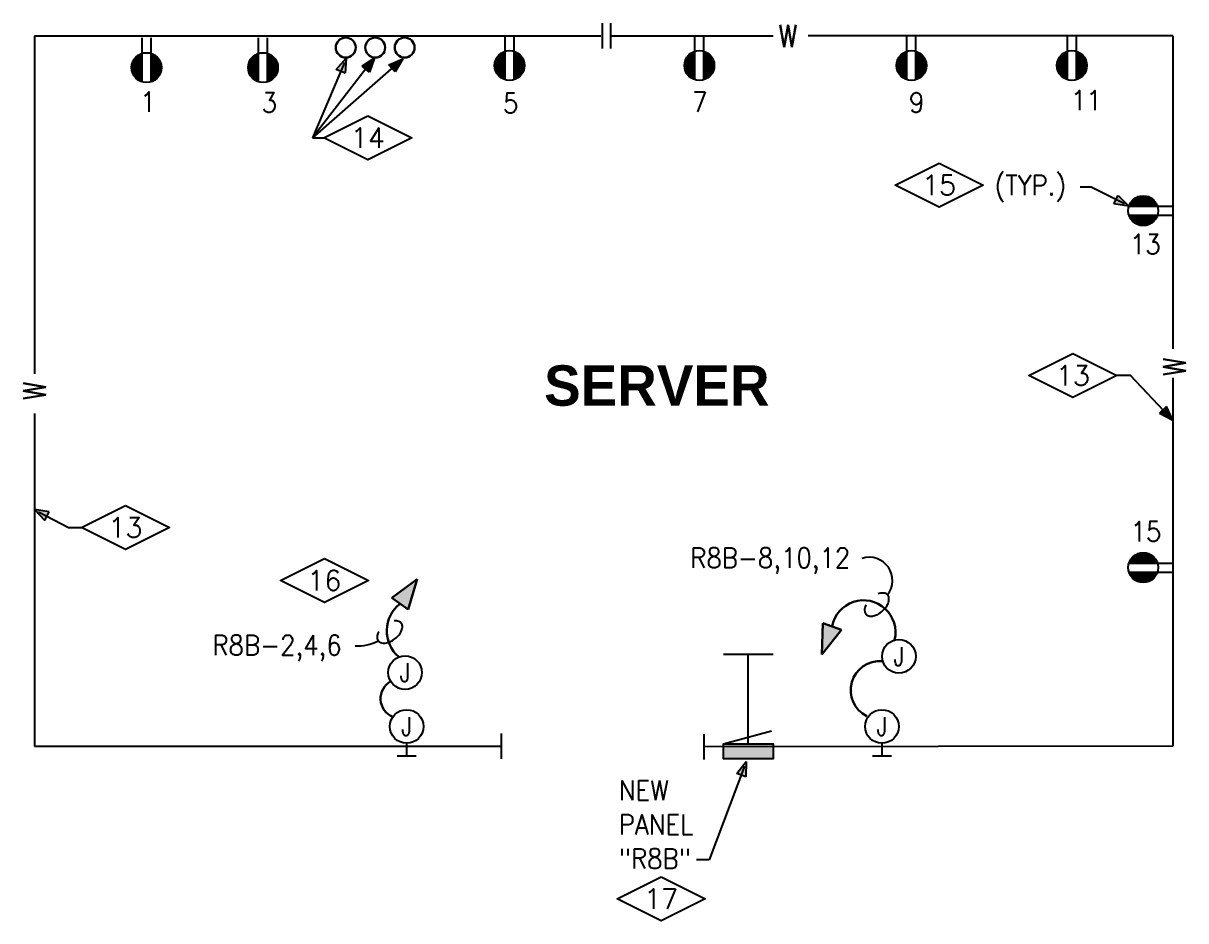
# Model space of a CAD drawing. Header units: inches. Extents: x -25 to 3150, y -1522 to 1529.
# Drawn here: x 1360.1 to 1593.3, y -1521.8 to -1341.7 of the extents above; entities that cross this region are included whole.
import ezdxf
from ezdxf.enums import TextEntityAlignment as Align

# ---------------------------------------------------------------- set-up
doc = ezdxf.new("R2010")
doc.units = ezdxf.units.IN
doc.header["$MEASUREMENT"] = 0
doc.layers.add('E-DEVC-TEXT', color=33, linetype='Continuous')
doc.layers.add('SMLTENAN', color=8, linetype='Continuous')
for name, color, linetype, lineweight in [('E-JBOX-TEXT', 33, 'Continuous', 25), ('E-POWR-CIRC-NEWW', 10, 'Continuous', 30), ('E-POWR-DEVC-NEWW', 3, 'Continuous', 25), ('E-POWR-JBOX-NEWW', 5, 'Continuous', 25), ('E-POWR-PANL-NEWW', 2, 'Continuous', 25), ('E-POWR-RECP-CNTR', 4, 'Continuous', 25), ('E-POWR-RECP-NEWW', 6, 'Continuous', 25), ('E-POWR-TEXT', 7, 'Continuous', 25), ('E-TEXT', 71, 'Continuous', 25)]:
    doc.layers.add(name, color=color, linetype=linetype, lineweight=lineweight)
doc.styles.add('A', font='SIMPLEX.shx', dxfattribs={"width": 0.9, "height": 8})
doc.styles.add('Hand', font='cityb___.ttf')
doc.styles.add('SIMPLEX', font='SIMPLEX.shx')
doc.styles.get("Standard").update_dxf_attribs({"font": 'simplex.shx'})

# ---------------------------------------------------------------- blocks, each defined once
blk = doc.blocks.new('Ltg-Ckt20')
for p, q in [((0, 0.0417), (0.125, 0)), ((0, -0.0417), (0, 0.0417)), ((0.125, 0), (0, -0.0417))]:
    blk.add_line(p, q)
blk.add_solid([(0.125, 0), (0, 0.0417), (0, -0.0417)])
blk = doc.blocks.new('Ltg-Jbx01')
blk.add_circle((0, 0), 0.0703)
at = {"layer": 'E-JBOX-TEXT', "width": 0.8}
blk.add_text('J', height=0.0781, dxfattribs=at).set_placement((0, 0), align=Align.MIDDLE)
blk = doc.blocks.new('Ltg-Jbx02')
for p, q in [((0, 0.0537), (0, 0)), ((0.0395, 0), (-0.0395, 0))]:
    blk.add_line(p, q)
blk.add_circle((0, 0.124), 0.0703)
at = {"layer": 'E-JBOX-TEXT', "width": 0.8}
blk.add_attdef('J', text='', height=0.0781, dxfattribs=at).set_placement((0, 0.124), align=Align.MIDDLE)
blk = doc.blocks.new('WAFFER')
at = {"layer": 'E-POWR-TEXT', "width": 0.8}
blk.add_attdef('W', text='', height=0.0938, dxfattribs=at).set_placement((0, 0), align=Align.MIDDLE)
blk = doc.blocks.new('Std-Blk35')
blk.add_lwpolyline([(-0.184, 0.092), (0, 0), (-0.184, -0.092), (-0.3679, 0)], close=True)
at = {"layer": 'E-DEVC-TEXT'}
blk.add_attdef('#', text='', height=0.0833, dxfattribs=at).set_placement((-0.184, 0), align=Align.MIDDLE)
blk = doc.blocks.new('Std-Blk34')
blk.add_lwpolyline([(0.184, 0.092), (0.3679, 0), (0.184, -0.092), (0, 0)], close=True)
at = {"layer": 'E-DEVC-TEXT', "style": 'SIMPLEX'}
blk.add_attdef('#', text='', height=0.0833, dxfattribs=at).set_placement((0.184, 0), align=Align.MIDDLE)
blk = doc.blocks.new('*X23')
at = {"color": 0}
for p, q in [((3.115, 8.4024), (3.115, 8.519)), ((3.12, 8.4046), (3.12, 8.5168)), ((3.125, 8.4073), (3.125, 8.5141)), ((3.13, 8.4107), (3.13, 8.5107)), ((3.135, 8.4149), (3.135, 8.5065)), ((3.14, 8.4201), (3.14, 8.5013)), ((3.145, 8.4268), (3.145, 8.4946)), ((3.15, 8.4362), (3.15, 8.4851))]:
    blk.add_line(p, q, dxfattribs=at)
blk = doc.blocks.new('pwr-out14')
for p, q in [((-0.0188, 0.0644), (-0.0188, 0)), ((0.0187, 0.0644), (0.0187, 0))]:
    blk.add_line(p, q)
blk.add_circle((0, 0.124), 0.0625)
at = {"layer": 'E-POWR-RECP-CNTR'}
for p, q in [((-0.0188, 0.1836), (-0.0188, 0.0644)), ((0.0187, 0.1836), (0.0187, 0.0644))]:
    blk.add_line(p, q, dxfattribs=at)
at = {"layer": 'E-POWR-RECP-CNTR', "xscale": -1}
blk.add_blockref('*X23', (3.0925, -8.3367), dxfattribs=at)
at = {"layer": 'E-POWR-RECP-CNTR'}
blk.add_blockref('*X23', (-3.0925, -8.3367), dxfattribs=at)
blk = doc.blocks.new('pwr-pnl01')
blk.add_lwpolyline([(0, 6), (20, 6), (20, 0), (0, 0), (0, 6), (19.32, 11.18)])
blk.add_solid([(0, 6), (0, 0), (20, 6), (20, 0)])
at = {"layer": 'DEFPOINTS'}
for p, q in [((0, 42), (20, 42)), ((10, 6), (10, 42))]:
    blk.add_line(p, q, dxfattribs=at)
blk = doc.blocks.new('std-blk07')
blk.add_lwpolyline([(0.0035, 0.092), (0.1875, 0), (0.0035, -0.092), (-0.1805, 0)], close=True)
at = {"color": 7}
blk.add_attdef('#', text='', height=0.0833, dxfattribs=at).set_placement((0.0035, 0), align=Align.MIDDLE)

msp = doc.modelspace()

# ---------------------------------------------------------------- linework, layer by layer
at = {"layer": 'E-POWR-CIRC-NEWW', "elevation": 0}
msp.add_lwpolyline([(1532.45, -1469.72, 0.830166), (1529.34, -1480.76, 0.770764)], format="xyb", dxfattribs=at)
at = {"layer": 'E-POWR-CIRC-NEWW'}
for centre in [(1424.83, -1346.63), (1430.74, -1346.63), (1436.64, -1346.63)]:
    msp.add_circle(centre, 2, dxfattribs=at)
for centre, radius, start, end in [((1439.95, -1463.64, 0), 6.9, 127.8198, 229.3413), ((1528.68, -1463.91, 0), 6.41, 346.3817, 169.527), ((1435.77, -1477.22, 0), 3.96, 118.9312, 247.7862)]:
    msp.add_arc(centre, radius, start, end, dxfattribs=at)
at = {"layer": 'E-POWR-DEVC-NEWW'}
for p, q in [((1476.24, -1341.75), (1476.24, -1346.81)), ((1477.93, -1341.75), (1477.93, -1346.81)), ((1362.37, -1344.28), (1362.37, -1412.08)), ((1362.37, -1344.28), (1476.02, -1344.28)), ((1477.93, -1344.28), (1510.57, -1344.28)), ((1590.73, -1344.28), (1517.6, -1344.28)), ((1590.73, -1344.28), (1590.73, -1407.06)), ((1590.73, -1412.89), (1590.73, -1486.76)), ((1362.37, -1420.06), (1362.37, -1486.75)), ((1456.01, -1484.22), (1456.01, -1489.28)), ((1496.67, -1484.36), (1496.67, -1489.42)), ((1362.37, -1486.75), (1456.01, -1486.75)), ((1590.73, -1486.76), (1496.67, -1486.89))]:
    msp.add_line(p, q, dxfattribs=at)
at = {"layer": 'E-TEXT'}
for p, q in [((1430.02, -1349.44), (1418.18, -1364.72)), ((1435.57, -1349.52), (1418.18, -1364.72)), ((1424.55, -1349.61), (1418.18, -1364.72)), ((1422.92, -1351.01), (1424.93, -1348.73)), ((1424.93, -1348.73), (1424.69, -1351.76)), ((1428.09, -1350.37), (1430.61, -1348.68)), ((1430.61, -1348.68), (1429.6, -1351.54)), ((1433.49, -1350.06), (1436.29, -1348.89)), ((1436.29, -1348.89), (1434.75, -1351.5)), ((1424.69, -1351.76), (1422.92, -1351.01)), ((1429.6, -1351.54), (1428.09, -1350.37)), ((1434.75, -1351.5), (1433.49, -1350.06)), ((1418.18, -1364.72), (1420.44, -1364.72)), ((1418.18, -1364.72), (1419.22, -1364.72)), ((1418.18, -1364.72), (1418.98, -1364.72)), ((1574.36, -1374.64), (1572.11, -1374.64)), ((1581.02, -1377.96), (1574.36, -1374.64)), ((1578.89, -1377.99), (1579.75, -1376.27)), ((1579.75, -1376.27), (1581.9, -1378.42)), ((1581.9, -1378.42), (1578.89, -1377.99)), ((1589.45, -1418.63), (1588.06, -1419.95)), ((1590.73, -1421.38), (1589.45, -1418.63)), ((1588.06, -1419.95), (1590.73, -1421.38)), ((1365.37, -1439.78), (1362.37, -1439.28)), ((1362.37, -1439.28), (1364.47, -1441.48)), ((1364.47, -1441.48), (1365.37, -1439.78)), ((1503.24, -1492.22, 0), (1505.15, -1489.86, 0)), ((1505.15, -1489.86, 0), (1505.04, -1492.89, 0)), ((1504.81, -1490.76, 0), (1497.74, -1509.58, 0)), ((1505.04, -1492.89, 0), (1503.24, -1492.22, 0)), ((1497.74, -1509.58, 0), (1495.15, -1509.58, 0))]:
    msp.add_line(p, q, dxfattribs=at)
for points in [[(1590.07, -1420.68), (1582.25, -1412.4), (1579.49, -1412.4)], [(1363.22, -1439.73), (1369.22, -1442.91), (1371.81, -1442.91)]]:
    msp.add_lwpolyline(points, dxfattribs=at)
at = {"layer": 'E-TEXT', "elevation": 0}
for points in [[(1529.17, -1458.4, 0.036049), (1528.99, -1458.84, 0.106793), (1528.91, -1459.74, 0.154593), (1529.17, -1460.31, 0.154593), (1529.71, -1460.63, 0.106793), (1530.62, -1460.64, 0.073312), (1531.52, -1460.32, 0.059821), (1532.48, -1459.64, 0.059821), (1533.26, -1458.75, 0.073312), (1533.68, -1457.89, 0.106793), (1533.76, -1456.99, 0.154593), (1533.5, -1456.41, 0.154593), (1532.96, -1456.1, 0.106793), (1532.06, -1456.09, 0.036069), (1531.6, -1456.21, 0.036069)], [(1431.45, -1463.82, 0.028963), (1431.28, -1464.16, 0.106793), (1431.13, -1465.05, 0.154593), (1431.35, -1465.64, 0.154593), (1431.87, -1466, 0.106793), (1432.76, -1466.08, 0.073312), (1433.69, -1465.83, 0.059821), (1434.7, -1465.22, 0.059821), (1435.54, -1464.4, 0.073312), (1436.03, -1463.57, 0.106793), (1436.18, -1462.68, 0.154593), (1435.97, -1462.09, 0.154593), (1435.45, -1461.73, 0.105323), (1434.56, -1461.65, 0.105323)]]:
    msp.add_lwpolyline(points, format="xyb", dxfattribs=at)
at = {"layer": 'E-TEXT'}
for centre, radius, start, end in [((1529.83, -1453.54, 0), 4.66, 321.9095, 107.5043), ((1427.29, -1457.96, 0), 8.69, 266.1137, 297.8284)]:
    msp.add_arc(centre, radius, start, end, dxfattribs=at)
for points in [[(1424.93, -1348.73), (1422.92, -1351.01), (1424.69, -1351.76)], [(1430.61, -1348.68), (1428.09, -1350.37), (1429.6, -1351.54)], [(1436.29, -1348.89), (1433.49, -1350.06), (1434.75, -1351.5)], [(1581.9, -1378.42), (1579.75, -1376.27), (1578.89, -1377.99)], [(1590.73, -1421.38), (1588.06, -1419.95), (1589.45, -1418.63)], [(1362.37, -1439.28), (1365.37, -1439.78), (1364.47, -1441.48)], [(1505.15, -1489.86, 0), (1503.24, -1492.22, 0), (1505.04, -1492.89, 0)]]:
    msp.add_solid(points, dxfattribs=at)

# ---------------------------------------------------------------- block references
at = {"layer": 'E-POWR-CIRC-NEWW', "xscale": 48, "yscale": 48, "zscale": 48}
for p, rotation in [((1435.72, -1458.19, 0), 54.77173907171714), ((1522.38, -1462.75, 0), 249.7670197798905)]:
    msp.add_blockref('Ltg-Ckt20', p, dxfattribs=dict(at, rotation=rotation))
at = {"layer": 'E-POWR-JBOX-NEWW', "xscale": 48, "yscale": 48, "zscale": 48}
for p in [(1535.77, -1468.75, 0), (1436.73, -1472, 0)]:
    msp.add_blockref('Ltg-Jbx01', p, dxfattribs=at)
for p in [(1437.04, -1488.77), (1532.37, -1488.77)]:
    msp.add_blockref('Ltg-Jbx02', p, dxfattribs=at).add_auto_attribs({'J': 'J'})
at = {"layer": 'E-POWR-PANL-NEWW', "xscale": 0.5, "yscale": 0.5, "zscale": 0.5}
msp.add_blockref('pwr-pnl01', (1500.56, -1489.28), dxfattribs=at)
at = {"layer": 'E-POWR-RECP-NEWW', "xscale": 48, "yscale": 48, "zscale": 48}
for p, rotation in [((1384.87, -1344.7), 180), ((1408.24, -1344.7), 180), ((1457.69, -1344.28), 180), ((1495.75, -1344.28), 180), ((1538.28, -1344.28), 180), ((1570.48, -1344.28), 180), ((1590.73, -1379.35), 90), ((1590.73, -1450.95), 90)]:
    msp.add_blockref('pwr-out14', p, dxfattribs=dict(at, rotation=rotation))
at = {"layer": 'E-POWR-TEXT', "extrusion": (0, 0, -1)}
ref = msp.add_blockref('WAFFER', (-1513.53, -1344.3), dxfattribs=dict(at, xscale=48, yscale=48, zscale=-48))
ref.add_attrib('W', 'W', dxfattribs={"extrusion": (0, 0, -1), "height": 4.5, "width": 0.8}).set_placement((-1513.53, -1344.3), align=Align.MIDDLE)
ref = msp.add_blockref('WAFFER', (-1591.05, -1410.67), dxfattribs=dict(at, xscale=48, yscale=48, zscale=-48, rotation=270.0000000000001))
ref.add_attrib('W', 'W', dxfattribs={"extrusion": (0, 0, -1), "height": 4.5, "rotation": 270, "width": 0.8}).set_placement((-1591.05, -1410.67), align=Align.MIDDLE)
ref = msp.add_blockref('WAFFER', (-1362.4, -1415.51), dxfattribs=dict(at, xscale=48, yscale=48, zscale=-48, rotation=270.0000000000001))
ref.add_attrib('W', 'W', dxfattribs={"extrusion": (0, 0, -1), "height": 4.5, "rotation": 270, "width": 0.8}).set_placement((-1362.4, -1415.51), align=Align.MIDDLE)
at = {"layer": 'E-TEXT', "xscale": 48, "yscale": 48, "zscale": 48}
for name, p, values in [('std-blk07', (1429.1, -1364.72), {'#': '14'}), ('Std-Blk35', (1389.47, -1442.91), {'#': '13'}), ('Std-Blk35', (1429.37, -1453.52, 0), {'#': '16'}), ('Std-Blk35', (1496.9, -1517.37, 0), {'#': '17'})]:
    msp.add_blockref(name, p, dxfattribs=at).add_auto_attribs(values)
at = {"layer": 'E-TEXT'}
ref = msp.add_blockref('Std-Blk34', (1534.99, -1374.21), dxfattribs=dict(at, xscale=48, yscale=48, zscale=48))
ref.add_attrib('#', '15', dxfattribs={"layer": 'E-DEVC-TEXT', "height": 4}).set_placement((1543.82, -1374.21), align=Align.MIDDLE)
ref = msp.add_blockref('Std-Blk34', (1561.83, -1412.4), dxfattribs=dict(at, xscale=48, yscale=48, zscale=48))
ref.add_attrib('#', '13', dxfattribs={"layer": 'E-DEVC-TEXT', "height": 4}).set_placement((1570.66, -1412.4), align=Align.MIDDLE)

# ---------------------------------------------------------------- texts
at = {"layer": 'E-TEXT', "style": 'A', "width": 0.9}
for s, height, p in [('1', 4, (1383.63, -1359.52)), ('3', 4, (1407.96, -1359.67)), ('5', 4, (1456.37, -1359.77)), ('7', 4, (1494.29, -1359.49)), ('9', 4, (1537.8, -1359.63)), ('11', 4, (1570.28, -1359.21)), ('(TYP.)', 4, (1554.96, -1376.24)), ('13', 4, (1582.1, -1388.08)), ('15', 4, (1582.25, -1445.71)), ('R8B-8,10,12', 3.9998, (1493.92, -1450.98, 0)), ('R8B-2,4,6', 4, (1398.09, -1468.5, 0)), ('NEW ', 4, (1479.56, -1497.62, 0)), ('PANEL', 4, (1479.56, -1504.48, 0)), ('"R8B"', 4, (1479.56, -1511.33, 0))]:
    msp.add_text(s, height=height, dxfattribs=at).set_placement(p)
at = {"layer": 'SMLTENAN', "linetype": 'Continuous', "style": 'Hand', "width": 1.015228}
msp.add_text('SERVER', height=8.1, dxfattribs=at).set_placement((1464.61, -1418.47, 0))

doc.saveas('drawing.dxf')
